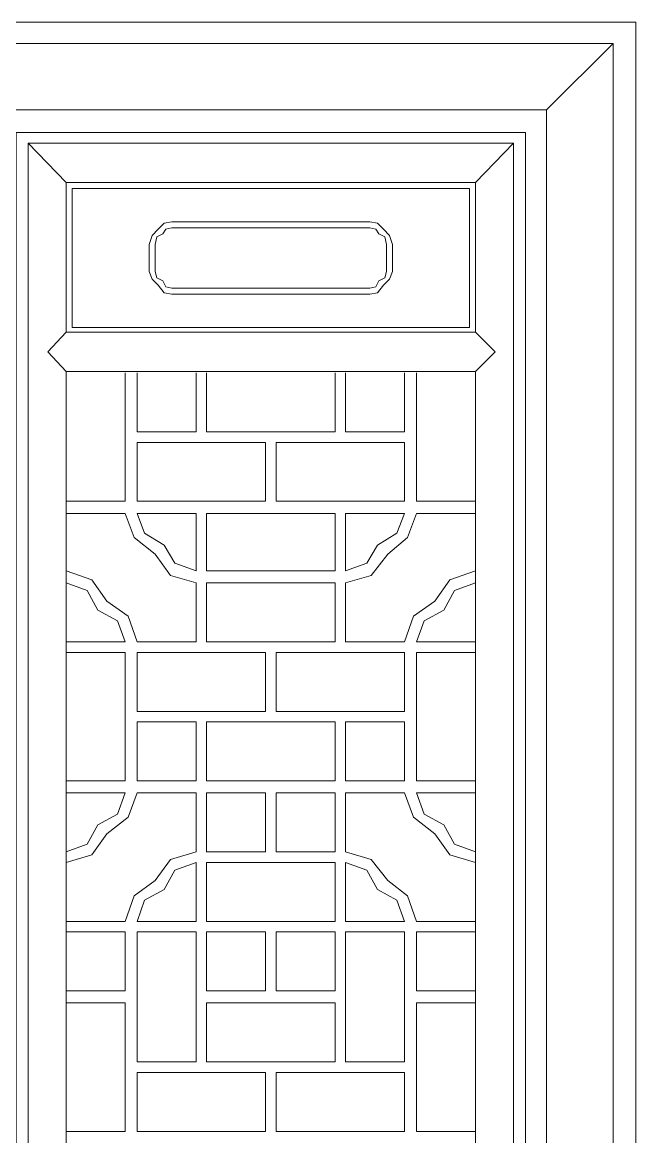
# Model space of a CAD drawing. Header units: centimetres. Extents: x -7.5 to 9.6, y -10.7 to 9.9.
# Drawn here: x 3.6 to 9.61, y -0.99 to 9.91 of the extents above; entities that cross this region are included whole.
import ezdxf

# ---------------------------------------------------------------- set-up
doc = ezdxf.new("R2010")
doc.units = ezdxf.units.CM
doc.header["$MEASUREMENT"] = 0
doc.layers.add('layer 1', color=7, linetype='Continuous')

msp = doc.modelspace()

# ---------------------------------------------------------------- linework, layer by layer
at = {"layer": 'layer 1', "color": 250, "lineweight": 0}
for points, knots in [([(-7.4847, 9.91418), (-7.4847, 9.91418), (9.60556, 9.91418), (9.60556, 9.91418), (9.60556, 9.91418), (9.60556, 9.91418), (9.60556, -10.72435), (9.60556, -10.72435), (9.60556, -10.72435), (9.60556, -10.72435), (-7.4847, -10.72435), (-7.4847, -10.72435), (-7.4847, -10.72435), (-7.4847, -10.72435), (-7.4847, 9.91418), (-7.4847, 9.91418)], [0, 0, 0, 0, 0.25, 0.25, 0.25, 0.25, 0.5, 0.5, 0.5, 0.5, 0.75, 0.75, 0.75, 0.75, 1, 1, 1, 1]), ([(-7.263, 9.7071), (-7.263, 9.7071), (9.38386, 9.7071), (9.38386, 9.7071), (9.38386, 9.7071), (9.38386, 9.7071), (9.38386, -10.51746), (9.38386, -10.51746), (9.38386, -10.51746), (9.38386, -10.51746), (-7.263, -10.51746), (-7.263, -10.51746), (-7.263, -10.51746), (-7.263, -10.51746), (-7.263, 9.7071), (-7.263, 9.7071)], [0, 0, 0, 0, 0.25, 0.25, 0.25, 0.25, 0.5, 0.5, 0.5, 0.5, 0.75, 0.75, 0.75, 0.75, 1, 1, 1, 1]), ([(-6.6125, 9.05661), (-6.6125, 9.05661), (8.73336, 9.05661), (8.73336, 9.05661), (8.73336, 9.05661), (8.73336, 9.05661), (8.73336, -9.85215), (8.73336, -9.85215), (8.73336, -9.85215), (8.73336, -9.85215), (-6.6125, -9.85215), (-6.6125, -9.85215), (-6.6125, -9.85215), (-6.6125, -9.85215), (-6.6125, 9.05661), (-6.6125, 9.05661)], [0, 0, 0, 0, 0.25, 0.25, 0.25, 0.25, 0.5, 0.5, 0.5, 0.5, 0.75, 0.75, 0.75, 0.75, 1, 1, 1, 1]), ([(8.52648, -9.64507), (8.52648, -9.64507), (8.52648, 8.8349), (8.52648, 8.8349), (8.52648, 8.8349), (8.52648, 8.8349), (3.54424, 8.8349), (3.54424, 8.8349), (3.54424, 8.8349), (3.54424, 8.8349), (3.54424, -9.64507), (3.54424, -9.64507), (3.54424, -9.64507), (3.54424, -9.64507), (8.52648, -9.64507), (8.52648, -9.64507)], [0, 0, 0, 0, 0.25, 0.25, 0.25, 0.25, 0.5, 0.5, 0.5, 0.5, 0.75, 0.75, 0.75, 0.75, 1, 1, 1, 1]), ([(3.6624, -9.5269), (3.6624, -9.5269), (8.40812, -9.5269), (8.40812, -9.5269), (8.40812, -9.5269), (8.40812, -9.5269), (8.40812, 8.73136), (8.40812, 8.73136), (8.40812, 8.73136), (8.40812, 8.73136), (3.6624, 8.73136), (3.6624, 8.73136), (3.6624, 8.73136), (3.6624, 8.73136), (3.6624, -9.5269), (3.6624, -9.5269)], [0, 0, 0, 0, 0.25, 0.25, 0.25, 0.25, 0.5, 0.5, 0.5, 0.5, 0.75, 0.75, 0.75, 0.75, 1, 1, 1, 1]), ([(8.03861, 8.34703), (8.03861, 8.34703), (4.03211, 8.34703), (4.03211, 8.34703), (4.03211, 8.34703), (4.03211, 8.34703), (4.03211, 6.88342), (4.03211, 6.88342), (4.03211, 6.88342), (4.03211, 6.88342), (8.03861, 6.88342), (8.03861, 6.88342), (8.03861, 6.88342), (8.03861, 6.88342), (8.03861, 8.34703), (8.03861, 8.34703)], [0, 0, 0, 0, 0.25, 0.25, 0.25, 0.25, 0.5, 0.5, 0.5, 0.5, 0.75, 0.75, 0.75, 0.75, 1, 1, 1, 1]), ([(4.09119, 8.28795), (4.09119, 8.28795), (4.09119, 6.92769), (4.09119, 6.92769), (4.09119, 6.92769), (4.09119, 6.92769), (7.97933, 6.92769), (7.97933, 6.92769), (7.97933, 6.92769), (7.97933, 6.92769), (7.97933, 8.28795), (7.97933, 8.28795), (7.97933, 8.28795), (7.97933, 8.28795), (4.09119, 8.28795), (4.09119, 8.28795), (4.09119, 8.28795), (4.09119, 8.28795), (7.97933, 8.28795), (7.97933, 8.28795)], [0, 0, 0, 0, 0.2, 0.2, 0.2, 0.2, 0.4, 0.4, 0.4, 0.4, 0.6, 0.6, 0.6, 0.6, 0.8, 0.8, 0.8, 0.8, 1, 1, 1, 1]), ([(5.06693, 7.9627), (5.06693, 7.9627), (4.99303, 7.94789), (4.99303, 7.94789), (4.99303, 7.94789), (4.99303, 7.94789), (4.93394, 7.88861), (4.93394, 7.88861)], [0, 0, 0, 0, 0.5, 0.5, 0.5, 0.5, 1, 1, 1, 1]), ([(7.13677, 7.88861), (7.13677, 7.88861), (7.07749, 7.94789), (7.07749, 7.94789), (7.07749, 7.94789), (7.07749, 7.94789), (7.00359, 7.9627), (7.00359, 7.9627)], [0, 0, 0, 0, 0.5, 0.5, 0.5, 0.5, 1, 1, 1, 1]), ([(4.93394, 7.88861), (4.93394, 7.88861), (4.87486, 7.82953), (4.87486, 7.82953), (4.87486, 7.82953), (4.87486, 7.82953), (4.84522, 7.74081), (4.84522, 7.74081)], [0, 0, 0, 0, 0.5, 0.5, 0.5, 0.5, 1, 1, 1, 1]), ([(5.06693, 7.90343), (5.06693, 7.90343), (5.00785, 7.88861), (5.00785, 7.88861), (5.00785, 7.88861), (5.00785, 7.88861), (4.97821, 7.84435), (4.97821, 7.84435)], [0, 0, 0, 0, 0.5, 0.5, 0.5, 0.5, 1, 1, 1, 1]), ([(7.09231, 7.84435), (7.09231, 7.84435), (7.06287, 7.88861), (7.06287, 7.88861), (7.06287, 7.88861), (7.06287, 7.88861), (7.00359, 7.90343), (7.00359, 7.90343)], [0, 0, 0, 0, 0.5, 0.5, 0.5, 0.5, 1, 1, 1, 1]), ([(7.22549, 7.74081), (7.22549, 7.74081), (7.19585, 7.82953), (7.19585, 7.82953), (7.19585, 7.82953), (7.19585, 7.82953), (7.13677, 7.88861), (7.13677, 7.88861)], [0, 0, 0, 0, 0.5, 0.5, 0.5, 0.5, 1, 1, 1, 1]), ([(4.97821, 7.84435), (4.97821, 7.84435), (4.91913, 7.81471), (4.91913, 7.81471), (4.91913, 7.81471), (4.91913, 7.81471), (4.90431, 7.74081), (4.90431, 7.74081)], [0, 0, 0, 0, 0.5, 0.5, 0.5, 0.5, 1, 1, 1, 1]), ([(7.16621, 7.74081), (7.16621, 7.74081), (7.15159, 7.81471), (7.15159, 7.81471), (7.15159, 7.81471), (7.15159, 7.81471), (7.09231, 7.84435), (7.09231, 7.84435)], [0, 0, 0, 0, 0.5, 0.5, 0.5, 0.5, 1, 1, 1, 1]), ([(4.84522, 7.47464), (4.84522, 7.47464), (4.87486, 7.40074), (4.87486, 7.40074), (4.87486, 7.40074), (4.87486, 7.40074), (4.93394, 7.34166), (4.93394, 7.34166)], [0, 0, 0, 0, 0.5, 0.5, 0.5, 0.5, 1, 1, 1, 1]), ([(4.90431, 7.47464), (4.90431, 7.47464), (4.91913, 7.41556), (4.91913, 7.41556), (4.91913, 7.41556), (4.91913, 7.41556), (4.97821, 7.38611), (4.97821, 7.38611)], [0, 0, 0, 0, 0.5, 0.5, 0.5, 0.5, 1, 1, 1, 1]), ([(7.09231, 7.38611), (7.09231, 7.38611), (7.15159, 7.41556), (7.15159, 7.41556), (7.15159, 7.41556), (7.15159, 7.41556), (7.16621, 7.47464), (7.16621, 7.47464)], [0, 0, 0, 0, 0.5, 0.5, 0.5, 0.5, 1, 1, 1, 1]), ([(7.13677, 7.34166), (7.13677, 7.34166), (7.19585, 7.40074), (7.19585, 7.40074), (7.19585, 7.40074), (7.19585, 7.40074), (7.22549, 7.47464), (7.22549, 7.47464)], [0, 0, 0, 0, 0.5, 0.5, 0.5, 0.5, 1, 1, 1, 1]), ([(4.93394, 7.34166), (4.93394, 7.34166), (4.99303, 7.26775), (4.99303, 7.26775), (4.99303, 7.26775), (4.99303, 7.26775), (5.06693, 7.25294), (5.06693, 7.25294)], [0, 0, 0, 0, 0.5, 0.5, 0.5, 0.5, 1, 1, 1, 1]), ([(4.97821, 7.38611), (4.97821, 7.38611), (5.00785, 7.32684), (5.00785, 7.32684), (5.00785, 7.32684), (5.00785, 7.32684), (5.06693, 7.31202), (5.06693, 7.31202)], [0, 0, 0, 0, 0.5, 0.5, 0.5, 0.5, 1, 1, 1, 1]), ([(7.00359, 7.31202), (7.00359, 7.31202), (7.06287, 7.32684), (7.06287, 7.32684), (7.06287, 7.32684), (7.06287, 7.32684), (7.09231, 7.38611), (7.09231, 7.38611)], [0, 0, 0, 0, 0.5, 0.5, 0.5, 0.5, 1, 1, 1, 1]), ([(7.00359, 7.25294), (7.00359, 7.25294), (7.07749, 7.26775), (7.07749, 7.26775), (7.07749, 7.26775), (7.07749, 7.26775), (7.13677, 7.34166), (7.13677, 7.34166)], [0, 0, 0, 0, 0.5, 0.5, 0.5, 0.5, 1, 1, 1, 1]), ([(4.03211, 6.4989), (4.03211, 6.4989), (3.85466, 6.69116), (3.85466, 6.69116), (3.85466, 6.69116), (3.85466, 6.69116), (4.03211, 6.88342), (4.03211, 6.88342)], [0, 0, 0, 0, 0.5, 0.5, 0.5, 0.5, 1, 1, 1, 1]), ([(8.03861, 6.88342), (8.03861, 6.88342), (8.23068, 6.69116), (8.23068, 6.69116), (8.23068, 6.69116), (8.23068, 6.69116), (8.03861, 6.4989), (8.03861, 6.4989)], [0, 0, 0, 0, 0.5, 0.5, 0.5, 0.5, 1, 1, 1, 1]), ([(4.03211, 6.4989), (4.03211, 6.4989), (4.03211, -9.1572), (4.03211, -9.1572), (4.03211, -9.1572), (4.03211, -9.1572), (8.03861, -9.1572), (8.03861, -9.1572), (8.03861, -9.1572), (8.03861, -9.1572), (8.03861, 6.4989), (8.03861, 6.4989), (8.03861, 6.4989), (8.03861, 6.4989), (4.03211, 6.4989), (4.03211, 6.4989)], [0, 0, 0, 0, 0.25, 0.25, 0.25, 0.25, 0.5, 0.5, 0.5, 0.5, 0.75, 0.75, 0.75, 0.75, 1, 1, 1, 1]), ([(4.03211, 5.22755), (4.03211, 5.22755), (4.6087, 5.22755), (4.6087, 5.22755), (4.6087, 5.22755), (4.6087, 5.22755), (4.6087, 6.48428), (4.6087, 6.48428)], [0, 0, 0, 0, 0.5, 0.5, 0.5, 0.5, 1, 1, 1, 1]), ([(4.72686, 6.48428), (4.72686, 6.48428), (4.72686, 5.90768), (4.72686, 5.90768), (4.72686, 5.90768), (4.72686, 5.90768), (5.30346, 5.90768), (5.30346, 5.90768), (5.30346, 5.90768), (5.30346, 5.90768), (5.30346, 6.48428), (5.30346, 6.48428)], [0, 0, 0, 0, 0.33333333, 0.33333333, 0.33333333, 0.33333333, 0.66666667, 0.66666667, 0.66666667, 0.66666667, 1, 1, 1, 1]), ([(5.407, 6.48428), (5.407, 6.48428), (5.407, 5.90768), (5.407, 5.90768), (5.407, 5.90768), (5.407, 5.90768), (6.66372, 5.90768), (6.66372, 5.90768), (6.66372, 5.90768), (6.66372, 5.90768), (6.66372, 6.48428), (6.66372, 6.48428)], [0, 0, 0, 0, 0.33333333, 0.33333333, 0.33333333, 0.33333333, 0.66666667, 0.66666667, 0.66666667, 0.66666667, 1, 1, 1, 1]), ([(6.76707, 6.48428), (6.76707, 6.48428), (6.76707, 5.90768), (6.76707, 5.90768), (6.76707, 5.90768), (6.76707, 5.90768), (7.34366, 5.90768), (7.34366, 5.90768), (7.34366, 5.90768), (7.34366, 5.90768), (7.34366, 6.48428), (7.34366, 6.48428)], [0, 0, 0, 0, 0.33333333, 0.33333333, 0.33333333, 0.33333333, 0.66666667, 0.66666667, 0.66666667, 0.66666667, 1, 1, 1, 1]), ([(8.03861, 5.22755), (8.03861, 5.22755), (7.46201, 5.22755), (7.46201, 5.22755), (7.46201, 5.22755), (7.46201, 5.22755), (7.46201, 6.48428), (7.46201, 6.48428)], [0, 0, 0, 0, 0.5, 0.5, 0.5, 0.5, 1, 1, 1, 1]), ([(4.72686, 5.22755), (4.72686, 5.22755), (4.72686, 5.80414), (4.72686, 5.80414), (4.72686, 5.80414), (4.72686, 5.80414), (5.98359, 5.80414), (5.98359, 5.80414), (5.98359, 5.80414), (5.98359, 5.80414), (5.98359, 5.22755), (5.98359, 5.22755), (5.98359, 5.22755), (5.98359, 5.22755), (4.72686, 5.22755), (4.72686, 5.22755)], [0, 0, 0, 0, 0.25, 0.25, 0.25, 0.25, 0.5, 0.5, 0.5, 0.5, 0.75, 0.75, 0.75, 0.75, 1, 1, 1, 1]), ([(6.08713, 5.22755), (6.08713, 5.22755), (6.08713, 5.80414), (6.08713, 5.80414), (6.08713, 5.80414), (6.08713, 5.80414), (7.34366, 5.80414), (7.34366, 5.80414), (7.34366, 5.80414), (7.34366, 5.80414), (7.34366, 5.22755), (7.34366, 5.22755), (7.34366, 5.22755), (7.34366, 5.22755), (6.08713, 5.22755), (6.08713, 5.22755)], [0, 0, 0, 0, 0.25, 0.25, 0.25, 0.25, 0.5, 0.5, 0.5, 0.5, 0.75, 0.75, 0.75, 0.75, 1, 1, 1, 1]), ([(4.6087, 5.10939), (4.6087, 5.10939), (4.69742, 4.87267), (4.69742, 4.87267), (4.69742, 4.87267), (4.69742, 4.87267), (4.90431, 4.71005), (4.90431, 4.71005)], [0, 0, 0, 0, 0.5, 0.5, 0.5, 0.5, 1, 1, 1, 1]), ([(4.72686, 5.10939), (4.72686, 5.10939), (4.80077, 4.91713), (4.80077, 4.91713), (4.80077, 4.91713), (4.80077, 4.91713), (4.99303, 4.79877), (4.99303, 4.79877)], [0, 0, 0, 0, 0.5, 0.5, 0.5, 0.5, 1, 1, 1, 1]), ([(6.66372, 4.54742), (6.66372, 4.54742), (5.407, 4.54742), (5.407, 4.54742), (5.407, 4.54742), (5.407, 4.54742), (5.407, 5.10939), (5.407, 5.10939), (5.407, 5.10939), (5.407, 5.10939), (6.66372, 5.10939), (6.66372, 5.10939), (6.66372, 5.10939), (6.66372, 5.10939), (6.66372, 4.54742), (6.66372, 4.54742)], [0, 0, 0, 0, 0.25, 0.25, 0.25, 0.25, 0.5, 0.5, 0.5, 0.5, 0.75, 0.75, 0.75, 0.75, 1, 1, 1, 1]), ([(8.03861, 4.54742), (8.03861, 4.54742), (7.78726, 4.4587), (7.78726, 4.4587), (7.78726, 4.4587), (7.78726, 4.4587), (7.63946, 4.25181), (7.63946, 4.25181), (7.63946, 4.25181), (7.63946, 4.25181), (7.43238, 4.10401), (7.43238, 4.10401), (7.43238, 4.10401), (7.43238, 4.10401), (7.34366, 3.85266), (7.34366, 3.85266), (7.34366, 3.85266), (7.34366, 3.85266), (6.76707, 3.85266), (6.76707, 3.85266), (6.76707, 3.85266), (6.76707, 3.85266), (6.76707, 4.42926), (6.76707, 4.42926), (6.76707, 4.42926), (6.76707, 4.42926), (7.01841, 4.50316), (7.01841, 4.50316), (7.01841, 4.50316), (7.01841, 4.50316), (7.18103, 4.71005), (7.18103, 4.71005), (7.18103, 4.71005), (7.18103, 4.71005), (7.37329, 4.87267), (7.37329, 4.87267), (7.37329, 4.87267), (7.37329, 4.87267), (7.46201, 5.10939), (7.46201, 5.10939), (7.46201, 5.10939), (7.46201, 5.10939), (8.03861, 5.10939), (8.03861, 5.10939)], [0, 0, 0, 0, 0.09090909, 0.09090909, 0.09090909, 0.09090909, 0.18181818, 0.18181818, 0.18181818, 0.18181818, 0.27272727, 0.27272727, 0.27272727, 0.27272727, 0.36363636, 0.36363636, 0.36363636, 0.36363636, 0.45454545, 0.45454545, 0.45454545, 0.45454545, 0.54545455, 0.54545455, 0.54545455, 0.54545455, 0.63636364, 0.63636364, 0.63636364, 0.63636364, 0.72727273, 0.72727273, 0.72727273, 0.72727273, 0.81818182, 0.81818182, 0.81818182, 0.81818182, 0.90909091, 0.90909091, 0.90909091, 0.90909091, 1, 1, 1, 1]), ([(7.07749, 4.79877), (7.07749, 4.79877), (7.26975, 4.91713), (7.26975, 4.91713), (7.26975, 4.91713), (7.26975, 4.91713), (7.34366, 5.10939), (7.34366, 5.10939)], [0, 0, 0, 0, 0.5, 0.5, 0.5, 0.5, 1, 1, 1, 1]), ([(4.99303, 4.79877), (4.99303, 4.79877), (5.09657, 4.62133), (5.09657, 4.62133), (5.09657, 4.62133), (5.09657, 4.62133), (5.30346, 4.54742), (5.30346, 4.54742)], [0, 0, 0, 0, 0.5, 0.5, 0.5, 0.5, 1, 1, 1, 1]), ([(6.76707, 4.54742), (6.76707, 4.54742), (6.97414, 4.62133), (6.97414, 4.62133), (6.97414, 4.62133), (6.97414, 4.62133), (7.07749, 4.79877), (7.07749, 4.79877)], [0, 0, 0, 0, 0.5, 0.5, 0.5, 0.5, 1, 1, 1, 1]), ([(4.90431, 4.71005), (4.90431, 4.71005), (5.05211, 4.50316), (5.05211, 4.50316), (5.05211, 4.50316), (5.05211, 4.50316), (5.30346, 4.42926), (5.30346, 4.42926)], [0, 0, 0, 0, 0.5, 0.5, 0.5, 0.5, 1, 1, 1, 1]), ([(4.43126, 4.25181), (4.43126, 4.25181), (4.28345, 4.4587), (4.28345, 4.4587), (4.28345, 4.4587), (4.28345, 4.4587), (4.03211, 4.54742), (4.03211, 4.54742)], [0, 0, 0, 0, 0.5, 0.5, 0.5, 0.5, 1, 1, 1, 1]), ([(4.34253, 4.16309), (4.34253, 4.16309), (4.23899, 4.35535), (4.23899, 4.35535), (4.23899, 4.35535), (4.23899, 4.35535), (4.03211, 4.42926), (4.03211, 4.42926)], [0, 0, 0, 0, 0.5, 0.5, 0.5, 0.5, 1, 1, 1, 1]), ([(4.72686, 3.85266), (4.72686, 3.85266), (5.30346, 3.85266), (5.30346, 3.85266), (5.30346, 3.85266), (5.30346, 3.85266), (5.30346, 4.42926), (5.30346, 4.42926)], [0, 0, 0, 0, 0.5, 0.5, 0.5, 0.5, 1, 1, 1, 1]), ([(5.407, 3.85266), (5.407, 3.85266), (5.407, 4.42926), (5.407, 4.42926), (5.407, 4.42926), (5.407, 4.42926), (6.66372, 4.42926), (6.66372, 4.42926), (6.66372, 4.42926), (6.66372, 4.42926), (6.66372, 3.85266), (6.66372, 3.85266), (6.66372, 3.85266), (6.66372, 3.85266), (5.407, 3.85266), (5.407, 3.85266)], [0, 0, 0, 0, 0.25, 0.25, 0.25, 0.25, 0.5, 0.5, 0.5, 0.5, 0.75, 0.75, 0.75, 0.75, 1, 1, 1, 1]), ([(8.03861, 4.42926), (8.03861, 4.42926), (7.83153, 4.35535), (7.83153, 4.35535), (7.83153, 4.35535), (7.83153, 4.35535), (7.72799, 4.16309), (7.72799, 4.16309), (7.72799, 4.16309), (7.72799, 4.16309), (7.53592, 4.05955), (7.53592, 4.05955), (7.53592, 4.05955), (7.53592, 4.05955), (7.46201, 3.85266), (7.46201, 3.85266), (7.46201, 3.85266), (7.46201, 3.85266), (8.03861, 3.85266), (8.03861, 3.85266)], [0, 0, 0, 0, 0.2, 0.2, 0.2, 0.2, 0.4, 0.4, 0.4, 0.4, 0.6, 0.6, 0.6, 0.6, 0.8, 0.8, 0.8, 0.8, 1, 1, 1, 1]), ([(4.6087, 3.85266), (4.6087, 3.85266), (4.53479, 4.05955), (4.53479, 4.05955), (4.53479, 4.05955), (4.53479, 4.05955), (4.34253, 4.16309), (4.34253, 4.16309)], [0, 0, 0, 0, 0.5, 0.5, 0.5, 0.5, 1, 1, 1, 1]), ([(4.72686, 3.85266), (4.72686, 3.85266), (4.63814, 4.10401), (4.63814, 4.10401), (4.63814, 4.10401), (4.63814, 4.10401), (4.43126, 4.25181), (4.43126, 4.25181)], [0, 0, 0, 0, 0.5, 0.5, 0.5, 0.5, 1, 1, 1, 1]), ([(4.03211, 2.49259), (4.03211, 2.49259), (4.6087, 2.49259), (4.6087, 2.49259), (4.6087, 2.49259), (4.6087, 2.49259), (4.6087, 3.74913), (4.6087, 3.74913), (4.6087, 3.74913), (4.6087, 3.74913), (4.03211, 3.74913), (4.03211, 3.74913)], [0, 0, 0, 0, 0.33333333, 0.33333333, 0.33333333, 0.33333333, 0.66666667, 0.66666667, 0.66666667, 0.66666667, 1, 1, 1, 1]), ([(4.72686, 3.17253), (4.72686, 3.17253), (4.72686, 3.74913), (4.72686, 3.74913), (4.72686, 3.74913), (4.72686, 3.74913), (5.98359, 3.74913), (5.98359, 3.74913), (5.98359, 3.74913), (5.98359, 3.74913), (5.98359, 3.17253), (5.98359, 3.17253), (5.98359, 3.17253), (5.98359, 3.17253), (4.72686, 3.17253), (4.72686, 3.17253)], [0, 0, 0, 0, 0.25, 0.25, 0.25, 0.25, 0.5, 0.5, 0.5, 0.5, 0.75, 0.75, 0.75, 0.75, 1, 1, 1, 1]), ([(7.34366, 3.74913), (7.34366, 3.74913), (6.08713, 3.74913), (6.08713, 3.74913), (6.08713, 3.74913), (6.08713, 3.74913), (6.08713, 3.17253), (6.08713, 3.17253), (6.08713, 3.17253), (6.08713, 3.17253), (7.34366, 3.17253), (7.34366, 3.17253), (7.34366, 3.17253), (7.34366, 3.17253), (7.34366, 3.74913), (7.34366, 3.74913)], [0, 0, 0, 0, 0.25, 0.25, 0.25, 0.25, 0.5, 0.5, 0.5, 0.5, 0.75, 0.75, 0.75, 0.75, 1, 1, 1, 1]), ([(8.03861, 3.74913), (8.03861, 3.74913), (7.46201, 3.74913), (7.46201, 3.74913), (7.46201, 3.74913), (7.46201, 3.74913), (7.46201, 2.49259), (7.46201, 2.49259), (7.46201, 2.49259), (7.46201, 2.49259), (8.03861, 2.49259), (8.03861, 2.49259)], [0, 0, 0, 0, 0.33333333, 0.33333333, 0.33333333, 0.33333333, 0.66666667, 0.66666667, 0.66666667, 0.66666667, 1, 1, 1, 1]), ([(4.72686, 3.06919), (4.72686, 3.06919), (4.72686, 2.49259), (4.72686, 2.49259), (4.72686, 2.49259), (4.72686, 2.49259), (5.30346, 2.49259), (5.30346, 2.49259), (5.30346, 2.49259), (5.30346, 2.49259), (5.30346, 3.06919), (5.30346, 3.06919), (5.30346, 3.06919), (5.30346, 3.06919), (4.72686, 3.06919), (4.72686, 3.06919)], [0, 0, 0, 0, 0.25, 0.25, 0.25, 0.25, 0.5, 0.5, 0.5, 0.5, 0.75, 0.75, 0.75, 0.75, 1, 1, 1, 1]), ([(5.407, 2.49259), (5.407, 2.49259), (5.407, 3.06919), (5.407, 3.06919), (5.407, 3.06919), (5.407, 3.06919), (6.66372, 3.06919), (6.66372, 3.06919), (6.66372, 3.06919), (6.66372, 3.06919), (6.66372, 2.49259), (6.66372, 2.49259), (6.66372, 2.49259), (6.66372, 2.49259), (5.407, 2.49259), (5.407, 2.49259)], [0, 0, 0, 0, 0.25, 0.25, 0.25, 0.25, 0.5, 0.5, 0.5, 0.5, 0.75, 0.75, 0.75, 0.75, 1, 1, 1, 1]), ([(6.76707, 2.49259), (6.76707, 2.49259), (6.76707, 3.06919), (6.76707, 3.06919), (6.76707, 3.06919), (6.76707, 3.06919), (7.34366, 3.06919), (7.34366, 3.06919), (7.34366, 3.06919), (7.34366, 3.06919), (7.34366, 2.49259), (7.34366, 2.49259), (7.34366, 2.49259), (7.34366, 2.49259), (6.76707, 2.49259), (6.76707, 2.49259)], [0, 0, 0, 0, 0.25, 0.25, 0.25, 0.25, 0.5, 0.5, 0.5, 0.5, 0.75, 0.75, 0.75, 0.75, 1, 1, 1, 1]), ([(4.03211, 1.69411), (4.03211, 1.69411), (4.28345, 1.76801), (4.28345, 1.76801), (4.28345, 1.76801), (4.28345, 1.76801), (4.43126, 1.97509), (4.43126, 1.97509), (4.43126, 1.97509), (4.43126, 1.97509), (4.63814, 2.13771), (4.63814, 2.13771), (4.63814, 2.13771), (4.63814, 2.13771), (4.72686, 2.37424), (4.72686, 2.37424), (4.72686, 2.37424), (4.72686, 2.37424), (5.30346, 2.37424), (5.30346, 2.37424), (5.30346, 2.37424), (5.30346, 2.37424), (5.30346, 1.79765), (5.30346, 1.79765), (5.30346, 1.79765), (5.30346, 1.79765), (5.05211, 1.72374), (5.05211, 1.72374), (5.05211, 1.72374), (5.05211, 1.72374), (4.90431, 1.51685), (4.90431, 1.51685), (4.90431, 1.51685), (4.90431, 1.51685), (4.69742, 1.36886), (4.69742, 1.36886), (4.69742, 1.36886), (4.69742, 1.36886), (4.6087, 1.11752), (4.6087, 1.11752), (4.6087, 1.11752), (4.6087, 1.11752), (4.03211, 1.11752), (4.03211, 1.11752)], [0, 0, 0, 0, 0.09090909, 0.09090909, 0.09090909, 0.09090909, 0.18181818, 0.18181818, 0.18181818, 0.18181818, 0.27272727, 0.27272727, 0.27272727, 0.27272727, 0.36363636, 0.36363636, 0.36363636, 0.36363636, 0.45454545, 0.45454545, 0.45454545, 0.45454545, 0.54545455, 0.54545455, 0.54545455, 0.54545455, 0.63636364, 0.63636364, 0.63636364, 0.63636364, 0.72727273, 0.72727273, 0.72727273, 0.72727273, 0.81818182, 0.81818182, 0.81818182, 0.81818182, 0.90909091, 0.90909091, 0.90909091, 0.90909091, 1, 1, 1, 1]), ([(4.03211, 1.79765), (4.03211, 1.79765), (4.23899, 1.87155), (4.23899, 1.87155), (4.23899, 1.87155), (4.23899, 1.87155), (4.34253, 2.06381), (4.34253, 2.06381), (4.34253, 2.06381), (4.34253, 2.06381), (4.53479, 2.16735), (4.53479, 2.16735), (4.53479, 2.16735), (4.53479, 2.16735), (4.6087, 2.37424), (4.6087, 2.37424), (4.6087, 2.37424), (4.6087, 2.37424), (4.03211, 2.37424), (4.03211, 2.37424)], [0, 0, 0, 0, 0.2, 0.2, 0.2, 0.2, 0.4, 0.4, 0.4, 0.4, 0.6, 0.6, 0.6, 0.6, 0.8, 0.8, 0.8, 0.8, 1, 1, 1, 1]), ([(5.407, 1.79765), (5.407, 1.79765), (5.407, 2.37424), (5.407, 2.37424), (5.407, 2.37424), (5.407, 2.37424), (5.98359, 2.37424), (5.98359, 2.37424), (5.98359, 2.37424), (5.98359, 2.37424), (5.98359, 1.79765), (5.98359, 1.79765), (5.98359, 1.79765), (5.98359, 1.79765), (5.407, 1.79765), (5.407, 1.79765)], [0, 0, 0, 0, 0.25, 0.25, 0.25, 0.25, 0.5, 0.5, 0.5, 0.5, 0.75, 0.75, 0.75, 0.75, 1, 1, 1, 1]), ([(6.08713, 1.79765), (6.08713, 1.79765), (6.08713, 2.37424), (6.08713, 2.37424), (6.08713, 2.37424), (6.08713, 2.37424), (6.66372, 2.37424), (6.66372, 2.37424), (6.66372, 2.37424), (6.66372, 2.37424), (6.66372, 1.79765), (6.66372, 1.79765), (6.66372, 1.79765), (6.66372, 1.79765), (6.08713, 1.79765), (6.08713, 1.79765)], [0, 0, 0, 0, 0.25, 0.25, 0.25, 0.25, 0.5, 0.5, 0.5, 0.5, 0.75, 0.75, 0.75, 0.75, 1, 1, 1, 1]), ([(7.34366, 2.37424), (7.34366, 2.37424), (6.76707, 2.37424), (6.76707, 2.37424), (6.76707, 2.37424), (6.76707, 2.37424), (6.76707, 1.79765), (6.76707, 1.79765)], [0, 0, 0, 0, 0.5, 0.5, 0.5, 0.5, 1, 1, 1, 1]), ([(7.34366, 2.37424), (7.34366, 2.37424), (7.43238, 2.13771), (7.43238, 2.13771), (7.43238, 2.13771), (7.43238, 2.13771), (7.63946, 1.97509), (7.63946, 1.97509)], [0, 0, 0, 0, 0.5, 0.5, 0.5, 0.5, 1, 1, 1, 1]), ([(7.46201, 2.37424), (7.46201, 2.37424), (7.53592, 2.16735), (7.53592, 2.16735), (7.53592, 2.16735), (7.53592, 2.16735), (7.72799, 2.06381), (7.72799, 2.06381)], [0, 0, 0, 0, 0.5, 0.5, 0.5, 0.5, 1, 1, 1, 1]), ([(7.63946, 1.97509), (7.63946, 1.97509), (7.78726, 1.76801), (7.78726, 1.76801), (7.78726, 1.76801), (7.78726, 1.76801), (8.03861, 1.69411), (8.03861, 1.69411)], [0, 0, 0, 0, 0.5, 0.5, 0.5, 0.5, 1, 1, 1, 1]), ([(7.72799, 2.06381), (7.72799, 2.06381), (7.83153, 1.87155), (7.83153, 1.87155), (7.83153, 1.87155), (7.83153, 1.87155), (8.03861, 1.79765), (8.03861, 1.79765)], [0, 0, 0, 0, 0.5, 0.5, 0.5, 0.5, 1, 1, 1, 1]), ([(7.18103, 1.51685), (7.18103, 1.51685), (7.01841, 1.72374), (7.01841, 1.72374), (7.01841, 1.72374), (7.01841, 1.72374), (6.76707, 1.79765), (6.76707, 1.79765)], [0, 0, 0, 0, 0.5, 0.5, 0.5, 0.5, 1, 1, 1, 1]), ([(5.30346, 1.69411), (5.30346, 1.69411), (5.09657, 1.6202), (5.09657, 1.6202), (5.09657, 1.6202), (5.09657, 1.6202), (4.99303, 1.42813), (4.99303, 1.42813)], [0, 0, 0, 0, 0.5, 0.5, 0.5, 0.5, 1, 1, 1, 1]), ([(5.407, 1.11752), (5.407, 1.11752), (5.407, 1.69411), (5.407, 1.69411), (5.407, 1.69411), (5.407, 1.69411), (6.66372, 1.69411), (6.66372, 1.69411), (6.66372, 1.69411), (6.66372, 1.69411), (6.66372, 1.11752), (6.66372, 1.11752), (6.66372, 1.11752), (6.66372, 1.11752), (5.407, 1.11752), (5.407, 1.11752)], [0, 0, 0, 0, 0.25, 0.25, 0.25, 0.25, 0.5, 0.5, 0.5, 0.5, 0.75, 0.75, 0.75, 0.75, 1, 1, 1, 1]), ([(7.07749, 1.42813), (7.07749, 1.42813), (6.97414, 1.6202), (6.97414, 1.6202), (6.97414, 1.6202), (6.97414, 1.6202), (6.76707, 1.69411), (6.76707, 1.69411)], [0, 0, 0, 0, 0.5, 0.5, 0.5, 0.5, 1, 1, 1, 1]), ([(4.99303, 1.42813), (4.99303, 1.42813), (4.80077, 1.32459), (4.80077, 1.32459), (4.80077, 1.32459), (4.80077, 1.32459), (4.72686, 1.11752), (4.72686, 1.11752)], [0, 0, 0, 0, 0.5, 0.5, 0.5, 0.5, 1, 1, 1, 1]), ([(7.34366, 1.11752), (7.34366, 1.11752), (7.26975, 1.32459), (7.26975, 1.32459), (7.26975, 1.32459), (7.26975, 1.32459), (7.07749, 1.42813), (7.07749, 1.42813)], [0, 0, 0, 0, 0.5, 0.5, 0.5, 0.5, 1, 1, 1, 1]), ([(7.46201, 1.11752), (7.46201, 1.11752), (7.37329, 1.36886), (7.37329, 1.36886), (7.37329, 1.36886), (7.37329, 1.36886), (7.18103, 1.51685), (7.18103, 1.51685)], [0, 0, 0, 0, 0.5, 0.5, 0.5, 0.5, 1, 1, 1, 1]), ([(4.03211, 1.01417), (4.03211, 1.01417), (4.6087, 1.01417), (4.6087, 1.01417), (4.6087, 1.01417), (4.6087, 1.01417), (4.6087, 0.43758), (4.6087, 0.43758), (4.6087, 0.43758), (4.6087, 0.43758), (4.03211, 0.43758), (4.03211, 0.43758)], [0, 0, 0, 0, 0.33333333, 0.33333333, 0.33333333, 0.33333333, 0.66666667, 0.66666667, 0.66666667, 0.66666667, 1, 1, 1, 1]), ([(4.72686, -0.25737), (4.72686, -0.25737), (4.72686, 1.01417), (4.72686, 1.01417), (4.72686, 1.01417), (4.72686, 1.01417), (5.30346, 1.01417), (5.30346, 1.01417), (5.30346, 1.01417), (5.30346, 1.01417), (5.30346, -0.25737), (5.30346, -0.25737), (5.30346, -0.25737), (5.30346, -0.25737), (4.72686, -0.25737), (4.72686, -0.25737)], [0, 0, 0, 0, 0.25, 0.25, 0.25, 0.25, 0.5, 0.5, 0.5, 0.5, 0.75, 0.75, 0.75, 0.75, 1, 1, 1, 1]), ([(5.407, 0.43758), (5.407, 0.43758), (5.407, 1.01417), (5.407, 1.01417), (5.407, 1.01417), (5.407, 1.01417), (5.98359, 1.01417), (5.98359, 1.01417), (5.98359, 1.01417), (5.98359, 1.01417), (5.98359, 0.43758), (5.98359, 0.43758), (5.98359, 0.43758), (5.98359, 0.43758), (5.407, 0.43758), (5.407, 0.43758)], [0, 0, 0, 0, 0.25, 0.25, 0.25, 0.25, 0.5, 0.5, 0.5, 0.5, 0.75, 0.75, 0.75, 0.75, 1, 1, 1, 1]), ([(6.08713, 1.01417), (6.08713, 1.01417), (6.66372, 1.01417), (6.66372, 1.01417), (6.66372, 1.01417), (6.66372, 1.01417), (6.66372, 0.43758), (6.66372, 0.43758), (6.66372, 0.43758), (6.66372, 0.43758), (6.08713, 0.43758), (6.08713, 0.43758), (6.08713, 0.43758), (6.08713, 0.43758), (6.08713, 1.01417), (6.08713, 1.01417)], [0, 0, 0, 0, 0.25, 0.25, 0.25, 0.25, 0.5, 0.5, 0.5, 0.5, 0.75, 0.75, 0.75, 0.75, 1, 1, 1, 1]), ([(6.76707, -0.25737), (6.76707, -0.25737), (6.76707, 1.01417), (6.76707, 1.01417), (6.76707, 1.01417), (6.76707, 1.01417), (7.34366, 1.01417), (7.34366, 1.01417), (7.34366, 1.01417), (7.34366, 1.01417), (7.34366, -0.25737), (7.34366, -0.25737), (7.34366, -0.25737), (7.34366, -0.25737), (6.76707, -0.25737), (6.76707, -0.25737)], [0, 0, 0, 0, 0.25, 0.25, 0.25, 0.25, 0.5, 0.5, 0.5, 0.5, 0.75, 0.75, 0.75, 0.75, 1, 1, 1, 1]), ([(8.03861, 0.43758), (8.03861, 0.43758), (7.46201, 0.43758), (7.46201, 0.43758), (7.46201, 0.43758), (7.46201, 0.43758), (7.46201, 1.01417), (7.46201, 1.01417), (7.46201, 1.01417), (7.46201, 1.01417), (8.03861, 1.01417), (8.03861, 1.01417)], [0, 0, 0, 0, 0.33333333, 0.33333333, 0.33333333, 0.33333333, 0.66666667, 0.66666667, 0.66666667, 0.66666667, 1, 1, 1, 1]), ([(4.03211, 0.31922), (4.03211, 0.31922), (4.6087, 0.31922), (4.6087, 0.31922), (4.6087, 0.31922), (4.6087, 0.31922), (4.6087, -0.93731), (4.6087, -0.93731), (4.6087, -0.93731), (4.6087, -0.93731), (4.03211, -0.93731), (4.03211, -0.93731)], [0, 0, 0, 0, 0.33333333, 0.33333333, 0.33333333, 0.33333333, 0.66666667, 0.66666667, 0.66666667, 0.66666667, 1, 1, 1, 1]), ([(5.407, -0.25737), (5.407, -0.25737), (5.407, 0.31922), (5.407, 0.31922), (5.407, 0.31922), (5.407, 0.31922), (6.66372, 0.31922), (6.66372, 0.31922), (6.66372, 0.31922), (6.66372, 0.31922), (6.66372, -0.25737), (6.66372, -0.25737), (6.66372, -0.25737), (6.66372, -0.25737), (5.407, -0.25737), (5.407, -0.25737)], [0, 0, 0, 0, 0.25, 0.25, 0.25, 0.25, 0.5, 0.5, 0.5, 0.5, 0.75, 0.75, 0.75, 0.75, 1, 1, 1, 1]), ([(8.03861, -0.93731), (8.03861, -0.93731), (7.46201, -0.93731), (7.46201, -0.93731), (7.46201, -0.93731), (7.46201, -0.93731), (7.46201, 0.31922), (7.46201, 0.31922), (7.46201, 0.31922), (7.46201, 0.31922), (8.03861, 0.31922), (8.03861, 0.31922)], [0, 0, 0, 0, 0.33333333, 0.33333333, 0.33333333, 0.33333333, 0.66666667, 0.66666667, 0.66666667, 0.66666667, 1, 1, 1, 1]), ([(4.72686, -0.36072), (4.72686, -0.36072), (4.72686, -0.93731), (4.72686, -0.93731), (4.72686, -0.93731), (4.72686, -0.93731), (5.98359, -0.93731), (5.98359, -0.93731), (5.98359, -0.93731), (5.98359, -0.93731), (5.98359, -0.36072), (5.98359, -0.36072), (5.98359, -0.36072), (5.98359, -0.36072), (4.72686, -0.36072), (4.72686, -0.36072)], [0, 0, 0, 0, 0.25, 0.25, 0.25, 0.25, 0.5, 0.5, 0.5, 0.5, 0.75, 0.75, 0.75, 0.75, 1, 1, 1, 1]), ([(6.08713, -0.93731), (6.08713, -0.93731), (6.08713, -0.36072), (6.08713, -0.36072), (6.08713, -0.36072), (6.08713, -0.36072), (7.34366, -0.36072), (7.34366, -0.36072), (7.34366, -0.36072), (7.34366, -0.36072), (7.34366, -0.93731), (7.34366, -0.93731), (7.34366, -0.93731), (7.34366, -0.93731), (6.08713, -0.93731), (6.08713, -0.93731)], [0, 0, 0, 0, 0.25, 0.25, 0.25, 0.25, 0.5, 0.5, 0.5, 0.5, 0.75, 0.75, 0.75, 0.75, 1, 1, 1, 1])]:
    msp.add_open_spline(points, degree=3, knots=knots, dxfattribs=at)
for points in [[(9.38386, 9.7071), (9.38386, 9.7071), (8.73336, 9.05661), (8.73336, 9.05661)], [(3.6624, 8.73136), (3.6624, 8.73136), (4.03211, 8.34703), (4.03211, 8.34703)], [(8.03861, 8.34703), (8.03861, 8.34703), (8.40812, 8.73136), (8.40812, 8.73136)], [(4.09119, 8.28795), (4.09119, 8.28795), (4.09119, 6.92769), (4.09119, 6.92769)], [(7.97933, 8.28795), (7.97933, 8.28795), (7.97933, 6.92769), (7.97933, 6.92769)], [(7.00359, 7.9627), (7.00359, 7.9627), (5.06693, 7.9627), (5.06693, 7.9627)], [(7.00359, 7.90343), (7.00359, 7.90343), (5.06693, 7.90343), (5.06693, 7.90343)], [(4.84522, 7.74081), (4.84522, 7.74081), (4.84522, 7.47464), (4.84522, 7.47464)], [(4.90431, 7.74081), (4.90431, 7.74081), (4.90431, 7.47464), (4.90431, 7.47464)], [(7.16621, 7.47464), (7.16621, 7.47464), (7.16621, 7.74081), (7.16621, 7.74081)], [(7.22549, 7.47464), (7.22549, 7.47464), (7.22549, 7.74081), (7.22549, 7.74081)], [(5.06693, 7.31202), (5.06693, 7.31202), (7.00359, 7.31202), (7.00359, 7.31202)], [(5.06693, 7.25294), (5.06693, 7.25294), (7.00359, 7.25294), (7.00359, 7.25294)], [(8.03861, 6.4989), (8.03861, 6.4989), (8.03861, -9.1572), (8.03861, -9.1572)], [(4.6087, 5.10939), (4.6087, 5.10939), (4.03211, 5.10939), (4.03211, 5.10939)], [(5.30346, 5.10939), (5.30346, 5.10939), (4.72686, 5.10939), (4.72686, 5.10939)], [(5.30346, 4.54742), (5.30346, 4.54742), (5.30346, 5.10939), (5.30346, 5.10939)], [(6.76707, 4.54742), (6.76707, 4.54742), (6.76707, 5.10939), (6.76707, 5.10939)], [(6.76707, 5.10939), (6.76707, 5.10939), (7.34366, 5.10939), (7.34366, 5.10939)], [(4.6087, 3.85266), (4.6087, 3.85266), (4.03211, 3.85266), (4.03211, 3.85266)], [(7.46201, 2.37424), (7.46201, 2.37424), (8.03861, 2.37424), (8.03861, 2.37424)], [(5.30346, 1.69411), (5.30346, 1.69411), (5.30346, 1.11752), (5.30346, 1.11752)], [(6.76707, 1.69411), (6.76707, 1.69411), (6.76707, 1.11752), (6.76707, 1.11752)], [(5.30346, 1.11752), (5.30346, 1.11752), (4.72686, 1.11752), (4.72686, 1.11752)], [(6.76707, 1.11752), (6.76707, 1.11752), (7.34366, 1.11752), (7.34366, 1.11752)], [(7.46201, 1.11752), (7.46201, 1.11752), (8.03861, 1.11752), (8.03861, 1.11752)]]:
    msp.add_open_spline(points, degree=3, dxfattribs=at)

doc.saveas('drawing.dxf')
